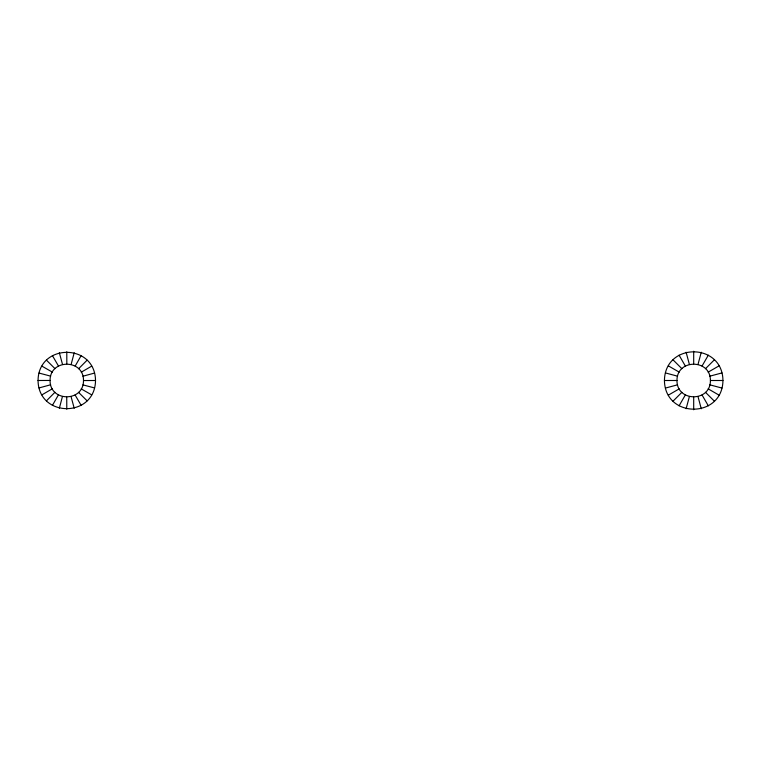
<?xml version="1.0" encoding="UTF-8"?>
<svg xmlns="http://www.w3.org/2000/svg" width="761" height="761" viewBox="0 0 761 761"><rect width="100%" height="100%" fill="white"/><g stroke="black" fill="none" stroke-linecap="round" stroke-linejoin="round"><path stroke-width="1.14" d="M38.05 380.5C38.488 342.973 95.077 342.973 95.515 380.5C95.077 418.027 38.488 418.027 38.05 380.5L50.064 380.452C49.903 358.754 83.777 358.84 83.501 380.548C83.662 402.246 49.788 402.16 50.064 380.452M664.439 380.5C664.886 342.288 722.503 342.288 722.95 380.5C722.503 418.712 664.886 418.712 664.439 380.5L676.976 380.5C676.757 358.792 710.631 358.792 710.413 380.5C710.631 402.208 676.757 402.208 676.976 380.5M59.348 408.257L62.412 396.633M71.153 364.367L74.217 352.743M686.118 408.762L689.371 396.652M698.018 364.348L701.262 352.238M52.414 405.385L58.388 394.959M75.177 366.041L81.151 355.615M679.069 405.832L685.338 394.978M702.051 366.022L708.32 355.168M46.469 400.819L54.935 392.286M78.64 368.714L87.096 360.181M673.009 401.19L681.875 392.324M705.514 368.676L714.379 359.81M41.903 394.864L52.281 388.823M81.284 372.177L91.672 366.136M668.358 395.13L679.212 388.861M708.168 372.139L719.031 365.87M39.03 387.939L50.626 384.781M82.939 376.219L94.535 373.061M665.437 388.072L677.547 384.828M709.842 376.172L721.951 372.928M83.501 380.548L95.515 380.5M710.413 380.5L722.95 380.5M39.03 373.061L50.645 376.134M82.92 384.866L94.535 387.939M665.437 372.928L677.547 376.172M709.842 384.828L721.951 388.072M41.903 366.136L52.328 372.1M81.237 388.9L91.672 394.864M668.358 365.87L679.212 372.139M708.168 388.861L719.031 395.13M46.469 360.181L54.992 368.647M78.573 392.353L87.096 400.819M673.009 359.81L681.875 368.676M705.514 392.324L714.379 401.19M52.414 355.615L58.464 366.003M75.101 394.997L81.151 405.385M679.069 355.168L685.338 366.022M702.051 394.978L708.32 405.832M59.348 352.743L62.497 364.338M71.068 396.662L74.217 408.257M686.118 352.238L689.371 364.348M698.018 396.652L701.262 408.762M66.787 351.763L66.825 363.787M66.74 397.213L66.787 409.237M693.69 351.24L693.69 363.787M693.69 397.213L693.69 409.76"/></g></svg>
